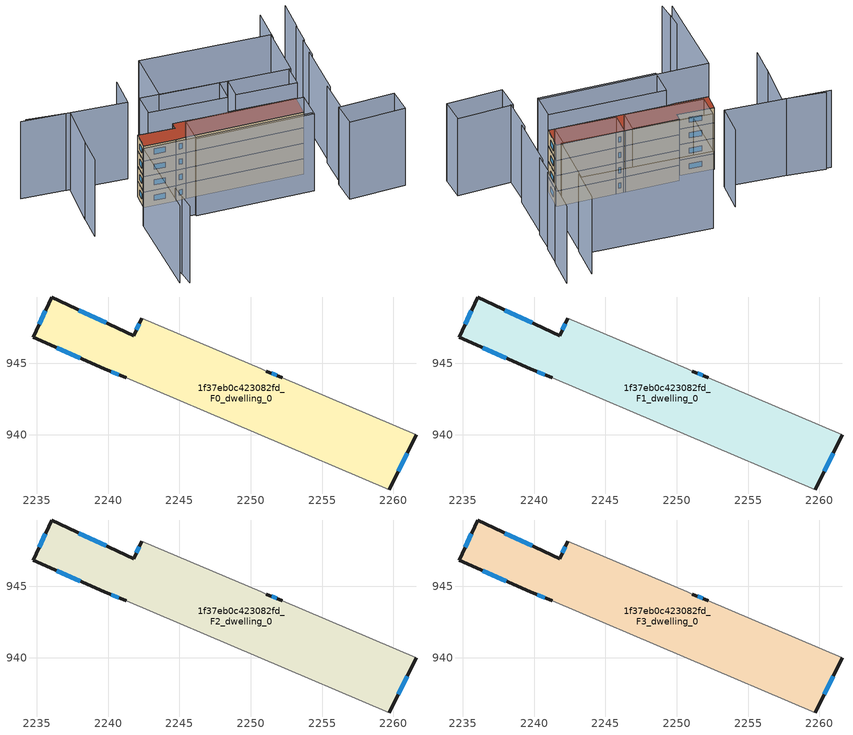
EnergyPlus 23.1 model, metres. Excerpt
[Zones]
1f37eb0c423082fd_F0_dwelling_0
 floor ground (EU_floor_Construction): 2261.58,940 2259.7,936.15 2241.25,944.01 2239.72,944.62 2234.73,946.83 2236.03,949.65 2241.78,946.95 2242.36,948.19 2250.73,944.63 2251.09,944.47 2252.19,944.01 z0
 wall outside (EU_wall_Construction): 2252.19,944.01 2251.09,944.47 / 2259.7,936.15 2261.58,940 / 2242.36,948.19 2241.78,946.95 2236.03,949.65 2234.73,946.83 2239.72,944.62 2241.25,944.01 z0:3
 wall adiabatic (EU_wall_Construction): 2251.09,944.47 2250.73,944.63 2242.36,948.19 / 2261.58,940 2252.19,944.01 / 2241.25,944.01 2259.7,936.15 z0:3
 window (EU_Window_Construction): 2251.83,944.16 2251.46,944.31 / 2260.33,937.43 2260.96,938.71 / 2240.23,944.41 2240.74,944.21 / 2236.4,946.09 2238.06,945.35 / 2235.6,948.71 2235.17,947.77 / 2239.87,947.85 2237.95,948.75 / 2242.17,947.77 2241.98,947.36 z1:2
1f37eb0c423082fd_F1_dwelling_0
 floor to 1f37eb0c423082fd_F0_dwelling_0 (EU_floor_Construction): 2261.58,940 2259.7,936.15 2241.25,944.01 2239.72,944.62 2234.73,946.83 2236.03,949.65 2241.78,946.95 2242.36,948.19 2250.73,944.63 2251.09,944.47 2252.19,944.01 z3
 wall outside (EU_wall_Construction): 2252.19,944.01 2251.09,944.47 / 2259.7,936.15 2261.58,940 / 2242.36,948.19 2241.78,946.95 2236.03,949.65 2234.73,946.83 2239.72,944.62 2241.25,944.01 z3:6
 wall adiabatic (EU_wall_Construction): 2251.09,944.47 2250.73,944.63 2242.36,948.19 / 2261.58,940 2252.19,944.01 / 2241.25,944.01 2259.7,936.15 z3:6
 window (EU_Window_Construction): 2251.83,944.16 2251.46,944.31 / 2260.33,937.43 2260.96,938.71 / 2240.23,944.41 2240.74,944.21 / 2236.4,946.09 2238.06,945.35 / 2235.6,948.71 2235.17,947.77 / 2239.87,947.85 2237.95,948.75 / 2242.17,947.77 2241.98,947.36 z4:5
1f37eb0c423082fd_F2_dwelling_0
 floor to 1f37eb0c423082fd_F1_dwelling_0 (EU_floor_Construction): 2261.58,940 2259.7,936.15 2241.25,944.01 2239.72,944.62 2234.73,946.83 2236.03,949.65 2241.78,946.95 2242.36,948.19 2250.73,944.63 2251.09,944.47 2252.19,944.01 z6
 wall outside (EU_wall_Construction): 2252.19,944.01 2251.09,944.47 / 2259.7,936.15 2261.58,940 / 2242.36,948.19 2241.78,946.95 2236.03,949.65 2234.73,946.83 2239.72,944.62 2241.25,944.01 z6:9
 wall adiabatic (EU_wall_Construction): 2251.09,944.47 2250.73,944.63 2242.36,948.19 / 2261.58,940 2252.19,944.01 / 2241.25,944.01 2259.7,936.15 z6:9
 window (EU_Window_Construction): 2251.83,944.16 2251.46,944.31 / 2260.33,937.43 2260.96,938.71 / 2240.23,944.41 2240.74,944.21 / 2236.4,946.09 2238.06,945.35 / 2235.6,948.71 2235.17,947.77 / 2239.87,947.85 2237.95,948.75 / 2242.17,947.77 2241.98,947.36 z7:8
1f37eb0c423082fd_F3_dwelling_0
 floor to 1f37eb0c423082fd_F2_dwelling_0 (EU_floor_Construction): 2261.58,940 2259.7,936.15 2241.25,944.01 2239.72,944.62 2234.73,946.83 2236.03,949.65 2241.78,946.95 2242.36,948.19 2250.73,944.63 2251.09,944.47 2252.19,944.01 z9
 wall outside (EU_wall_Construction): 2252.19,944.01 2251.09,944.47 / 2259.7,936.15 2261.58,940 / 2242.36,948.19 2241.78,946.95 2236.03,949.65 2234.73,946.83 2239.72,944.62 2241.25,944.01 z9:12
 wall adiabatic (EU_wall_Construction): 2251.09,944.47 2250.73,944.63 2242.36,948.19 / 2261.58,940 2252.19,944.01 / 2241.25,944.01 2259.7,936.15 z9:12
 window (EU_Window_Construction): 2251.83,944.16 2251.46,944.31 / 2260.33,937.43 2260.96,938.71 / 2240.23,944.41 2240.74,944.21 / 2236.4,946.09 2238.06,945.35 / 2235.6,948.71 2235.17,947.77 / 2239.87,947.85 2237.95,948.75 / 2242.17,947.77 2241.98,947.36 z10:11
 roof outside (EU_roof_Construction): 2259.7,936.15 2261.58,940 2252.19,944.01 2251.09,944.47 2250.73,944.63 2242.36,948.19 2241.78,946.95 2236.03,949.65 2234.73,946.83 2239.72,944.62 2241.25,944.01 z12
shading: 2262.16,930.02 2264.48,935.85 / 2224.71,927.71 2231.28,943.25 / 2231.28,943.25 2257.69,932.09 / 2226.76,929.37 2225.87,926.56 / 2227.49,931.78 2226.71,929.35 / 2225.86,951.18 2223.58,946.31 / 2264.74,935.38 2268.73,944.58 / 2268.79,943.88 2270.37,947.7 / 2270.57,947.62 2272.23,951.3 / 2272.28,951.21 2274.72,956.58 / 2270.12,957.43 2267.31,951.4 / 2223.03,961.82 2229.59,958.43 / 2229.59,958.43 2225.71,950.93 / 2240.69,959.51 2238.26,954.36 / 2238.26,954.36 2222.07,962.01 / 2269.37,922.79 2260.3,926.1 / 2260.3,926.1 2261.85,930.33 / 2261.85,930.33 2270.91,927.03 / 2270.91,927.03 2269.37,922.79 / 2241.25,944.01 2259.7,936.15 / 2259.7,936.15 2257.77,931.61 / 2257.77,931.61 2239.32,939.47 / 2239.32,939.47 2241.25,944.01 / 2253.83,947.66 2263.27,943.44 / 2263.27,943.44 2261.63,939.78 / 2261.63,939.78 2252.19,944.01 / 2252.19,944.01 2253.83,947.66 / 2240.36,953.83 2252.55,948.3 / 2252.55,948.3 2250.77,944.37 / 2250.77,944.37 2238.58,949.9 / 2238.58,949.9 2240.36,953.83 / 2263.58,943.3 2243.3,952.38 / 2243.3,952.38 2247.35,961.41 / 2247.35,961.41 2267.62,952.33 / 2267.62,952.33 2263.58,943.3 z0:15
[Building]
EU S2 Campaign: North Axis=0; Terrain=City; Solar Distribution=FullExterior
[Site:Location]
Bologna: Latitude=44.5; Longitude=11.25; Time Zone=1; Elevation=37
[SizingPeriod:WeatherFileDays]
AnnualSizingPeriod: Begin Month=1; Begin Day of Month=1; End Month=12; End Day of Month=31; Day of Week for Start Day=Monday; Use Weather File Daylight Saving Period=No; Use Weather File Rain and Snow Indicators=No
[MATERIAL]
EU_InternalMass_Material: Roughness=MediumRough; Thickness=0.1; Conductivity=1; Density=1800; Specific Heat=900; Thermal Absorptance=0.9; Solar Absorptance=0.7; Visible Absorptance=0.7
[MATERIAL:NOMASS] Roughness=MediumRough; Thermal Absorptance=0.9; Solar Absorptance=0.7; Visible Absorptance=0.7
Name | Thermal Resistance
EU_wall_NoMass | 0.937881
EU_roof_NoMass | 0.548572
EU_floor_NoMass | 0.71348
[WINDOWMATERIAL:SIMPLEGLAZINGSYSTEM]
EU_Window_SimpleGlazing: UFactor=4.25633; Solar Heat Gain Coefficient=0.85; Visible Transmittance=0.85
[CONSTRUCTION]
EU_wall_Construction: EU_wall_NoMass
EU_roof_Construction: EU_roof_NoMass
EU_floor_Construction: EU_floor_NoMass
EU_Window_Construction: EU_Window_SimpleGlazing
EU_InternalMass_Construction: EU_InternalMass_Material
[ZONE] Type=1; Multiplier=1; Ceiling Height=autocalculate; Volume=325.726; Floor Area=autocalculate; Part of Total Floor Area=Yes
1f37eb0c423082fd_F0_dwelling_0; 1f37eb0c423082fd_F1_dwelling_0; 1f37eb0c423082fd_F2_dwelling_0; 1f37eb0c423082fd_F3_dwelling_0
[INTERNALMASS] Construction=EU_InternalMass_Construction; Surface Area=108.575
Name | Zone or ZoneList
1f37eb0c423082fd_F0_dwelling_0_EU_InternalMass | 1f37eb0c423082fd_F0_dwelling_0
1f37eb0c423082fd_F1_dwelling_0_EU_InternalMass | 1f37eb0c423082fd_F1_dwelling_0
1f37eb0c423082fd_F2_dwelling_0_EU_InternalMass | 1f37eb0c423082fd_F2_dwelling_0
1f37eb0c423082fd_F3_dwelling_0_EU_InternalMass | 1f37eb0c423082fd_F3_dwelling_0
[OTHEREQUIPMENT] Fuel Type=Electricity; Design Level Calculation Method=Watts/Area; Power per Zone Floor Area=1; Fraction Latent=0; Fraction Radiant=0; Fraction Lost=0; Carbon Dioxide Generation Rate=0; EndUse Subcategory=EU_Step8_InternalGains
Name | Zone or ZoneList or Space or SpaceList | Schedule
EU_Step8_InternalGain_1f37eb0c423082fd_F0_dwelling_0_f000 | 1f37eb0c423082fd_F0_dwelling_0 | EU_Step8_GainSchedule_1f37eb0c423082fd_F0_dwelling_0_f000
EU_Step8_InternalGain_1f37eb0c423082fd_F1_dwelling_0_f000 | 1f37eb0c423082fd_F1_dwelling_0 | EU_Step8_GainSchedule_1f37eb0c423082fd_F1_dwelling_0_f000
EU_Step8_InternalGain_1f37eb0c423082fd_F2_dwelling_0_f000 | 1f37eb0c423082fd_F2_dwelling_0 | EU_Step8_GainSchedule_1f37eb0c423082fd_F2_dwelling_0_f000
EU_Step8_InternalGain_1f37eb0c423082fd_F3_dwelling_0_f000 | 1f37eb0c423082fd_F3_dwelling_0 | EU_Step8_GainSchedule_1f37eb0c423082fd_F3_dwelling_0_f000
[ZONEVENTILATION:DESIGNFLOWRATE] Schedule=EU_AlwaysOn; Design Flow Rate Calculation Method=AirChanges/Hour; Air Changes per Hour=0.687892; Ventilation Type=Natural; Fan Pressure Rise=0; Fan Total Efficiency=1; Constant Term Coefficient=1; Temperature Term Coefficient=0; Velocity Term Coefficient=0; Velocity Squared Term Coefficient=0; Minimum Indoor Temperature=-100; Maximum Indoor Temperature=100; Delta Temperature=-100; Minimum Outdoor Temperature=-100; Maximum Outdoor Temperature=100; Maximum Wind Speed=40
Name | Zone or ZoneList or Space or SpaceList
EU_ConstantAir_1f37eb0c423082fd_F0_dwelling_0 | 1f37eb0c423082fd_F0_dwelling_0
EU_ConstantAir_1f37eb0c423082fd_F1_dwelling_0 | 1f37eb0c423082fd_F1_dwelling_0
EU_ConstantAir_1f37eb0c423082fd_F2_dwelling_0 | 1f37eb0c423082fd_F2_dwelling_0
EU_ConstantAir_1f37eb0c423082fd_F3_dwelling_0 | 1f37eb0c423082fd_F3_dwelling_0
[HVACTEMPLATE:THERMOSTAT] Constant Heating Setpoint=20; Constant Cooling Setpoint=50
EU_HeatOnly_1f37eb0c423082fd_F0_dwelling_0; EU_HeatOnly_1f37eb0c423082fd_F1_dwelling_0; EU_HeatOnly_1f37eb0c423082fd_F2_dwelling_0; EU_HeatOnly_1f37eb0c423082fd_F3_dwelling_0
[HVACTEMPLATE:ZONE:IDEALLOADSAIRSYSTEM] System Availability Schedule=EU_AlwaysOn; Maximum Heating Supply Air Temperature=50; Minimum Cooling Supply Air Temperature=13; Maximum Heating Supply Air Humidity Ratio=0.0156; Minimum Cooling Supply Air Humidity Ratio=0.0077; Heating Limit=NoLimit; Cooling Limit=NoLimit; Heating Availability Schedule=EU_AlwaysOn; Cooling Availability Schedule=EU_CoolingOff; Dehumidification Control Type=ConstantSensibleHeatRatio; Cooling Sensible Heat Ratio=0.7; Dehumidification Setpoint=60; Humidification Control Type=None; Humidification Setpoint=30; Outdoor Air Method=None; Outdoor Air Flow Rate per Person=0.00944; Outdoor Air Flow Rate per Zone Floor Area=0; Outdoor Air Flow Rate per Zone=0; Demand Controlled Ventilation Type=None; Outdoor Air Economizer Type=NoEconomizer; Heat Recovery Type=None; Sensible Heat Recovery Effectiveness=0.7; Latent Heat Recovery Effectiveness=0.65
Name | Template Thermostat
1f37eb0c423082fd_F0_dwelling_0 | EU_HeatOnly_1f37eb0c423082fd_F0_dwelling_0
1f37eb0c423082fd_F1_dwelling_0 | EU_HeatOnly_1f37eb0c423082fd_F1_dwelling_0
1f37eb0c423082fd_F2_dwelling_0 | EU_HeatOnly_1f37eb0c423082fd_F2_dwelling_0
1f37eb0c423082fd_F3_dwelling_0 | EU_HeatOnly_1f37eb0c423082fd_F3_dwelling_0
[SIZING:ZONE] Zone Cooling Design Supply Air Temperature Input Method=SupplyAirTemperature; Zone Cooling Design Supply Air Temperature=13; Zone Heating Design Supply Air Temperature Input Method=SupplyAirTemperature; Zone Heating Design Supply Air Temperature=50; Zone Cooling Design Supply Air Humidity Ratio=0.008; Zone Heating Design Supply Air Humidity Ratio=0.008; Cooling Design Air Flow Method=DesignDay; Cooling Design Air Flow Rate=0; Cooling Minimum Air Flow per Zone Floor Area=0.000762; Cooling Minimum Air Flow=0; Cooling Minimum Air Flow Fraction=0.2; Heating Design Air Flow Method=DesignDay; Heating Design Air Flow Rate=0; Heating Maximum Air Flow per Zone Floor Area=0.002032; Heating Maximum Air Flow=0.141576; Heating Maximum Air Flow Fraction=0.3; Account for Dedicated Outdoor Air System=No; Dedicated Outdoor Air System Control Strategy=NeutralSupplyAir; Dedicated Outdoor Air Low Setpoint Temperature for Design=autosize; Dedicated Outdoor Air High Setpoint Temperature for Design=autosize; Zone Load Sizing Method=Sensible Load Only No Latent Load; Zone Latent Cooling Design Supply Air Humidity Ratio Input Method=HumidityRatioDifference; Zone Cooling Design Supply Air Humidity Ratio Difference=0.005; Zone Latent Heating Design Supply Air Humidity Ratio Input Method=HumidityRatioDifference; Zone Humidification Design Supply Air Humidity Ratio Difference=0.005
1f37eb0c423082fd_F0_dwelling_0; 1f37eb0c423082fd_F1_dwelling_0; 1f37eb0c423082fd_F2_dwelling_0; 1f37eb0c423082fd_F3_dwelling_0
[SCHEDULE:CONSTANT]
Name | Hourly Value
EU_AlwaysOn | 1
EU_CoolingOff | 0
[SCHEDULE:FILE] Column Number=1; Rows to Skip at Top=0; Number of Hours of Data=8760; Column Separator=Comma; Interpolate to Timestep=No; Minutes per Item=60; Adjust Schedule for Daylight Savings=Yes
Name | File
EU_Step8_GainSchedule_1f37eb0c423082fd_F0_dwelling_0_f000 | ../../schedules/1f37eb0c423082fd/1f37eb0c423082fd_F0_dwelling_0_f000_gain.csv
EU_Step8_GainSchedule_1f37eb0c423082fd_F1_dwelling_0_f000 | ../../schedules/1f37eb0c423082fd/1f37eb0c423082fd_F1_dwelling_0_f000_gain.csv
EU_Step8_GainSchedule_1f37eb0c423082fd_F2_dwelling_0_f000 | ../../schedules/1f37eb0c423082fd/1f37eb0c423082fd_F2_dwelling_0_f000_gain.csv
EU_Step8_GainSchedule_1f37eb0c423082fd_F3_dwelling_0_f000 | ../../schedules/1f37eb0c423082fd/1f37eb0c423082fd_F3_dwelling_0_f000_gain.csv
